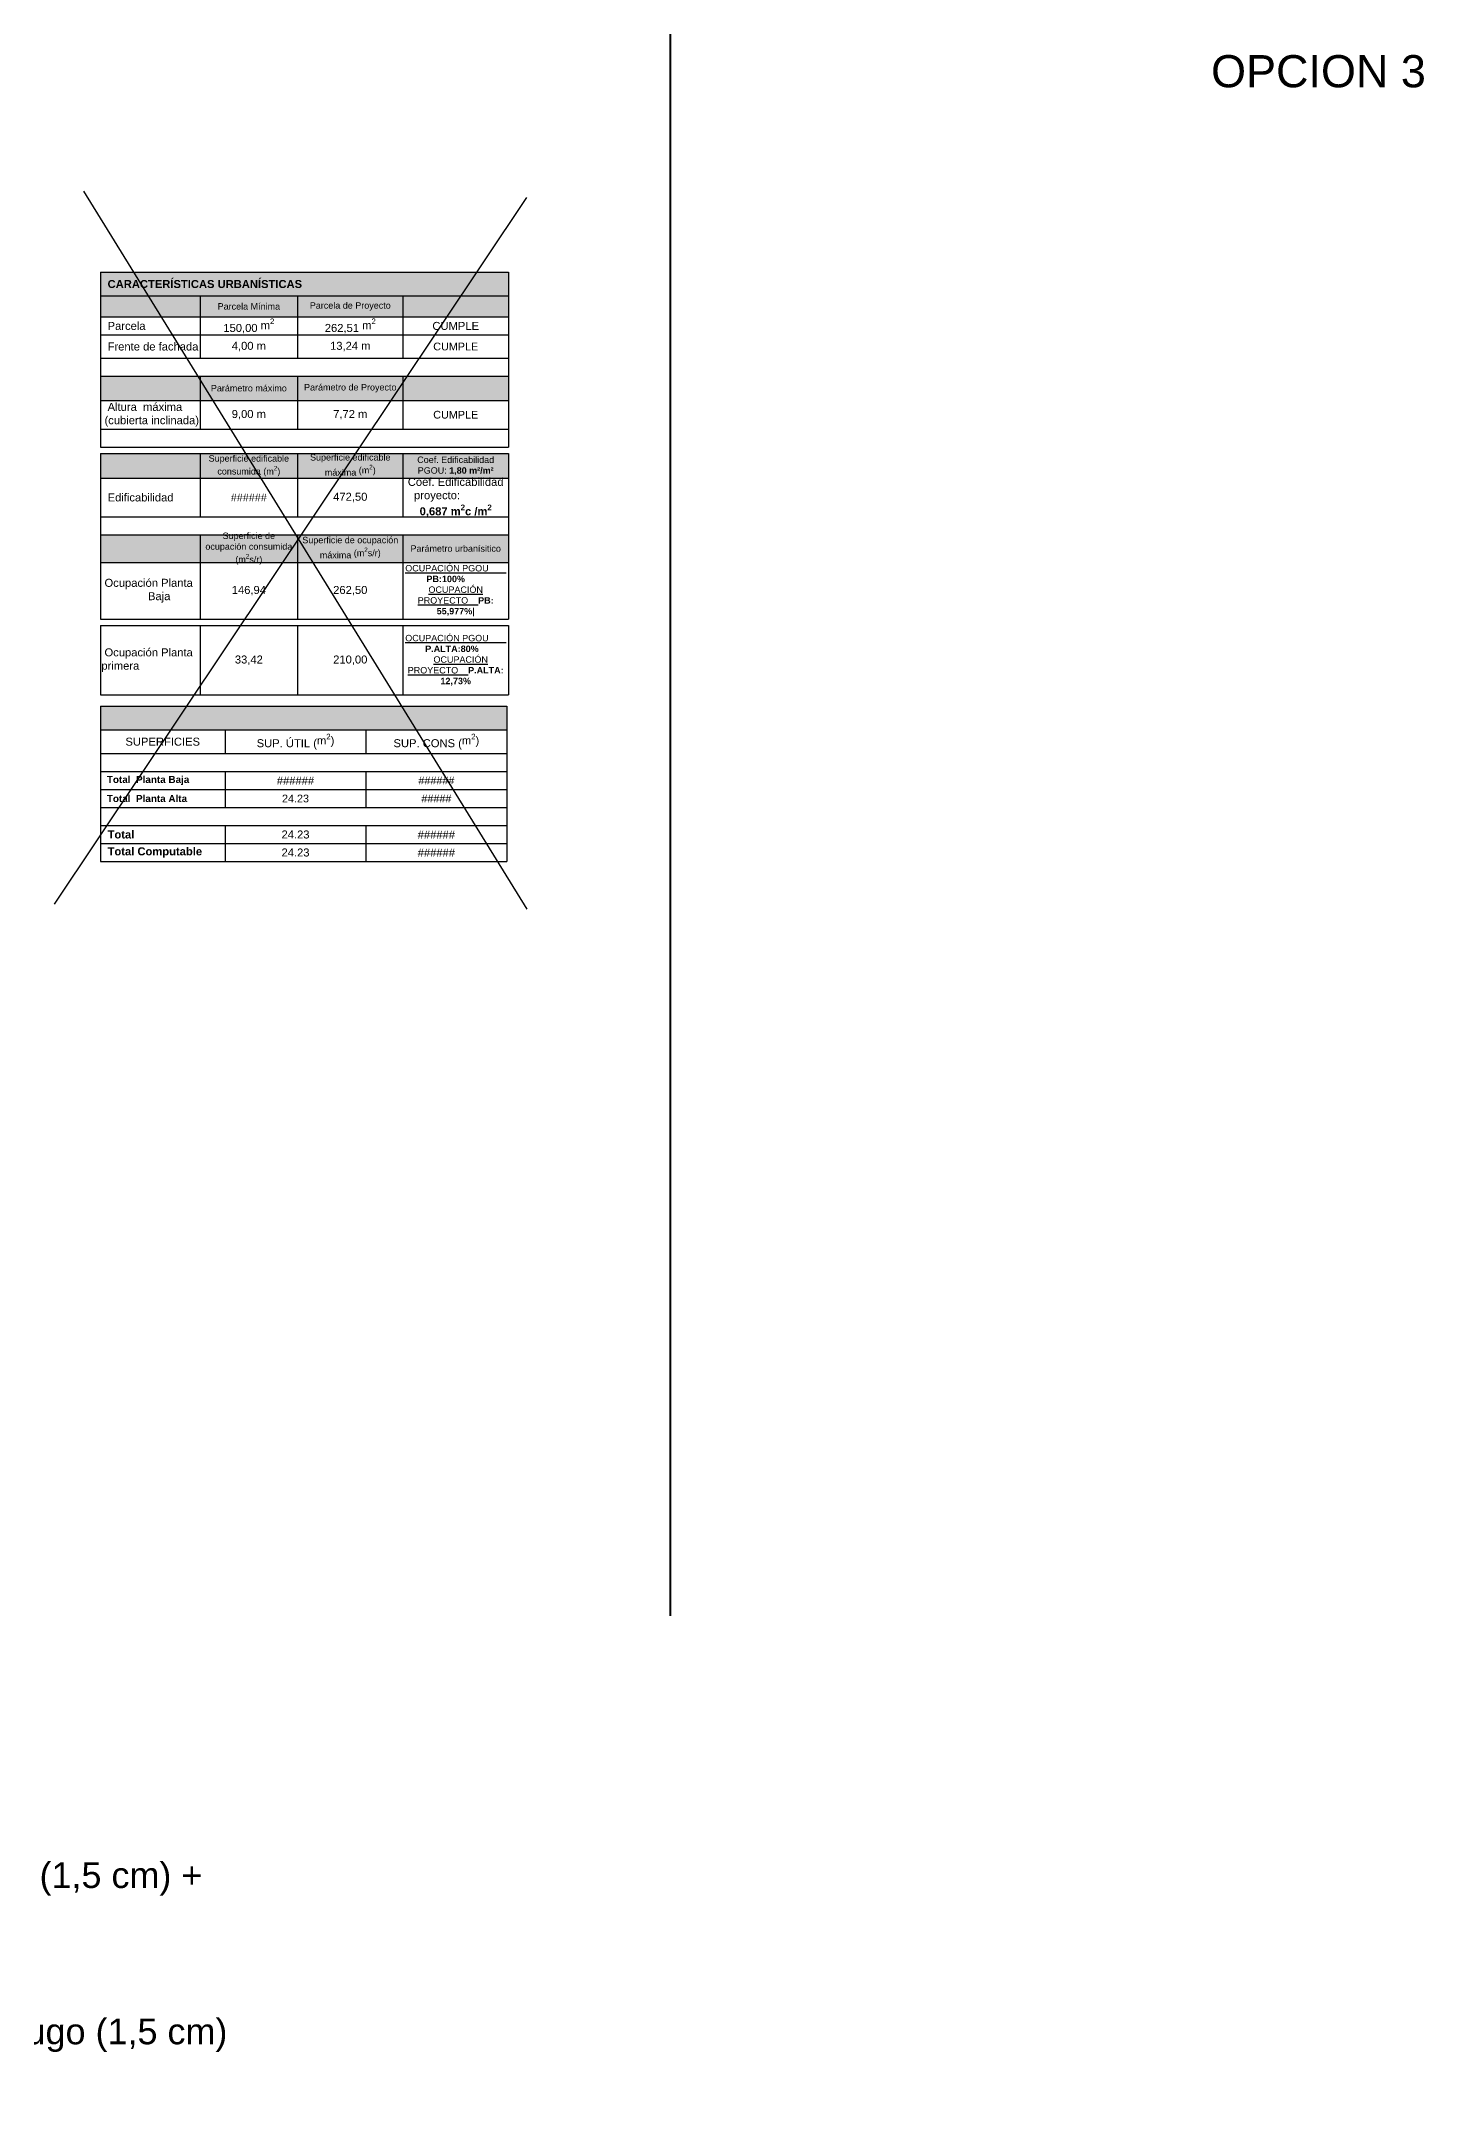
# Model space of a CAD drawing. Header units: metres. Extents: x -92 to 671, y -42 to 91.
# Drawn here: x -30.71 to -9.22, y 4.85 to 36.78 of the extents above; entities that cross this region are included whole.
import ezdxf

# ---------------------------------------------------------------- set-up
doc = ezdxf.new("R2010")
doc.units = ezdxf.units.M
doc.layers.add('01Sup. útiles', color=3, linetype='Continuous', true_color=0x00ff00, plot=False)
doc.layers.add('01Texto', color=4, linetype='Continuous')
doc.layers.add('01Texto 1', color=220, linetype='Continuous')
doc.layers.add('02Albañilería', color=7, linetype='Continuous', lineweight=30)
doc.styles.add('ARIAL', font='arial.ttf')
doc.styles.get("Standard").update_dxf_attribs({"font": 'arial.ttf'})

# ---------------------------------------------------------------- blocks, each defined once
blk = doc.blocks.new('*T66')
at = {"layer": '01Texto', "color": 0, "linetype": 'ByBlock', "lineweight": -2, "transparency": 16777216}
for p, q in [((0, 0), (6.34, 0)), ((0, 0), (0, -2.716)), ((6.34, 0), (6.34, -2.716)), ((0, -0.366), (6.34, -0.366)), ((1.55, -0.366), (1.55, -1.335)), ((3.063, -0.366), (3.063, -1.335)), ((4.701, -0.366), (4.701, -1.335)), ((0, -0.694), (6.34, -0.694)), ((0, -0.973), (6.34, -0.973)), ((0, -1.335), (6.34, -1.335)), ((0, -1.614), (6.34, -1.614)), ((1.55, -1.614), (1.55, -2.437)), ((3.063, -1.614), (3.063, -2.437)), ((4.701, -1.614), (4.701, -2.437)), ((0, -1.99), (6.34, -1.99)), ((0, -2.437), (6.34, -2.437)), ((0, -2.716), (6.34, -2.716)), ((0, -2.816), (6.34, -2.816)), ((0, -2.816), (0, -5.39)), ((1.55, -2.816), (1.55, -3.8)), ((3.063, -2.816), (3.063, -3.8)), ((4.701, -2.816), (4.701, -3.8)), ((6.34, -2.816), (6.34, -5.39)), ((0, -3.2), (6.34, -3.2)), ((0, -3.8), (6.34, -3.8)), ((0, -4.079), (6.34, -4.079)), ((1.55, -4.079), (1.55, -5.39)), ((3.063, -4.079), (3.063, -5.39)), ((4.701, -4.079), (4.701, -5.39)), ((0, -4.509), (6.34, -4.509)), ((0, -5.39), (6.34, -5.39)), ((0, -5.49), (6.34, -5.49)), ((0, -5.49), (0, -6.57)), ((1.55, -5.49), (1.55, -6.57)), ((3.063, -5.49), (3.063, -6.57)), ((4.701, -5.49), (4.701, -6.57)), ((6.34, -5.49), (6.34, -6.57)), ((0, -6.57), (6.34, -6.57))]:
    blk.add_line(p, q, dxfattribs=at)
at = {"layer": '01Texto', "color": 254, "true_color": 0xe8e8e8, "transparency": 16777216}
for points in [[(0, 0), (0, -0.366), (6.34, 0), (6.34, -0.366)], [(0, -0.366), (0, -0.694), (1.55, -0.366), (1.55, -0.694)], [(1.55, -0.366), (1.55, -0.694), (3.063, -0.366), (3.063, -0.694)], [(3.063, -0.366), (3.063, -0.694), (4.701, -0.366), (4.701, -0.694)], [(4.701, -0.366), (4.701, -0.694), (6.34, -0.366), (6.34, -0.694)], [(0, -1.614), (0, -1.99), (1.55, -1.614), (1.55, -1.99)], [(1.55, -1.614), (1.55, -1.99), (3.063, -1.614), (3.063, -1.99)], [(3.063, -1.614), (3.063, -1.99), (4.701, -1.614), (4.701, -1.99)], [(4.701, -1.614), (4.701, -1.99), (6.34, -1.614), (6.34, -1.99)], [(0, -2.816), (0, -3.2), (1.55, -2.816), (1.55, -3.2)], [(1.55, -2.816), (1.55, -3.2), (3.063, -2.816), (3.063, -3.2)], [(3.063, -2.816), (3.063, -3.2), (4.701, -2.816), (4.701, -3.2)], [(4.701, -2.816), (4.701, -3.2), (6.34, -2.816), (6.34, -3.2)], [(0, -4.079), (0, -4.509), (1.55, -4.079), (1.55, -4.509)], [(1.55, -4.079), (1.55, -4.509), (3.063, -4.079), (3.063, -4.509)], [(3.063, -4.079), (3.063, -4.509), (4.701, -4.079), (4.701, -4.509)], [(4.701, -4.079), (4.701, -4.509), (6.34, -4.079), (6.34, -4.509)]]:
    blk.add_solid(points, dxfattribs=at)
at = {"layer": '01Texto', "color": 0, "transparency": 16777216}
for s, insert, char_height, width, attachment_point in [('{\\fArial|b1|i0|c0|p34;\\C256;\\c0;  CARACTERÍSTICAS URBANÍSTICAS}', (0.015, -0.183), 0.1244, 6.31035, 4), ('CUMPLE', (5.52, -0.834), 0.1244, 1.60902, 5), ('CUMPLE', (5.52, -1.154), 0.12, 1.60902, 5), ('CUMPLE', (5.52, -2.214), 0.12, 1.60902, 5), ('######', (2.306, -3.5), 0.12, 1.48382, 5), ('{\\LOCUPACIÓN PGOU}               {\\fArial|b1|i0|c0|p34;  PB:100%                 \\fArial|b0|i0|c0|p34;\\LOCUPACIÓN PROYECTO\\fArial|b1|i0|c0|p34;\\l    PB: 55,977%| }', (5.52, -4.949), 0.1, 1.60902, 5)]:
    blk.add_mtext(s, dxfattribs=dict(at, insert=insert, char_height=char_height, width=width, attachment_point=attachment_point))
at = {"layer": '01Texto', "color": 0, "transparency": 16777216, "style": 'ARIAL'}
for s, insert, char_height, width, attachment_point in [('Parcela Mínima ', (2.306, -0.53), 0.1, 1.48382, 5), ('\\A1;Parcela de Proyecto  ', (3.882, -0.53), 0.1, 1.60902, 5), ('  Parcela', (0.015, -0.834), 0.1244, 1.52065, 4), ('150,00 {\\A1;m\\H0.7x;\\S2^ ;}', (2.306, -0.834), 0.12443, 1.48382, 5), ('262,51 {\\A1;m\\H0.7x;\\S2^ ;}', (3.882, -0.834), 0.12443, 1.60902, 5), ('  Frente de fachada', (0.015, -1.154), 0.12443, 1.52065, 4), ('4,00 m', (2.306, -1.154), 0.1244, 1.48382, 5), ('13,24 m', (3.882, -1.154), 0.1244, 1.60902, 5), ('Parámetro máximo', (2.306, -1.802), 0.1, 1.48382, 5), ('Parámetro de Proyecto', (3.882, -1.802), 0.1, 1.60902, 5), ('  Altura  máxima       (cubierta inclinada)', (0.015, -2.214), 0.12443, 1.52065, 4), ('9,00 m', (2.306, -2.214), 0.1244, 1.48382, 5), ('7,72 m', (3.882, -2.214), 0.1244, 1.60902, 5), ('\\A1;Superficie edificable consumida (m{\\H0.7x;\\S2^ ;})', (2.306, -3.008), 0.1, 1.48382, 5), ('Superficie edificable máxima {\\A1;(m\\H0.7x;\\S2^ ;\\H1.42857x;)}', (3.882, -3.008), 0.1, 1.60902, 5), ('Coef. Edificabilidad PGOU: {\\fArial|b1|i0|c0|p34;1,80 m²/m²}', (5.52, -3.008), 0.1, 1.60902, 5), ('\\A1;Coef. Edificabilidad proyecto:             {\\fArial|b1|i0|c0|p34;0,687 m\\H0.7x;\\S2^ ;\\H1.42857x;c /m\\H0.7x;\\S2^ ;\\H1.42857x; }', (5.52, -3.5), 0.124429, 1.60902, 5), ('  Edificabilidad', (0.015, -3.5), 0.12443, 1.52065, 4), ('472,50', (3.882, -3.5), 0.1244, 1.60902, 5), ('Superficie de ocupación consumida {\\A1;(m\\H0.7x;\\S2^ ;\\H1.42857x;s/r)}', (2.306, -4.294), 0.1, 1.48382, 5), ('Superficie de ocupación máxima {\\A1;(m\\H0.7x;\\S2^ ;\\H1.42857x;s/r\\H1x;)}', (3.882, -4.294), 0.1, 1.60902, 5), ('Parámetro urbanísitico ', (5.52, -4.294), 0.1, 1.60902, 5), (' Ocupación Planta                  Baja', (0.015, -4.949), 0.12443, 1.52065, 4), ('146,94', (2.306, -4.949), 0.1244, 1.48382, 5), ('262,50', (3.882, -4.949), 0.1244, 1.60902, 5), ('{\\LOCUPACIÓN PGOU}               {\\fArial|b1|i0|c0|p34;  P.ALTA:80%                 \\fArial|b0|i0|c0|p34;\\LOCUPACIÓN PROYECTO\\fArial|b1|i0|c0|p34;\\l    P.ALTA: 12,73% }', (5.52, -6.03), 0.1, 1.60902, 5), (' Ocupación Planta   primera', (0.015, -6.03), 0.12443, 1.52065, 4), ('33,42', (2.306, -6.03), 0.1244, 1.48382, 5), ('210,00', (3.882, -6.03), 0.1244, 1.60902, 5)]:
    blk.add_mtext(s, dxfattribs=dict(at, insert=insert, char_height=char_height, width=width, attachment_point=attachment_point))
blk = doc.blocks.new('*T68')
at = {"layer": '01Texto', "color": 0, "linetype": 'ByBlock', "lineweight": -2, "transparency": 16777216}
for p, q in [((0, 0), (6.315, 0)), ((0, 0), (0, -2.414)), ((6.315, 0), (6.315, -2.414)), ((0, -0.367), (6.315, -0.367)), ((1.936, -0.367), (1.936, -0.735)), ((4.126, -0.367), (4.126, -0.735)), ((0, -0.735), (6.315, -0.735)), ((0, -1.015), (6.315, -1.015)), ((1.936, -1.015), (1.936, -1.574)), ((4.126, -1.015), (4.126, -1.574)), ((0, -1.295), (6.315, -1.295)), ((0, -1.574), (6.315, -1.574)), ((0, -1.854), (6.315, -1.854)), ((1.936, -1.854), (1.936, -2.414)), ((4.126, -1.854), (4.126, -2.414)), ((0, -2.134), (6.315, -2.134)), ((0, -2.414), (6.315, -2.414))]:
    blk.add_line(p, q, dxfattribs=at)
at = {"layer": '01Texto', "color": 254, "true_color": 0xe8e8e8, "transparency": 16777216}
blk.add_solid([(0, 0), (0, -0.367), (6.315, 0), (6.315, -0.367)], dxfattribs=at)
at = {"layer": '01Texto', "color": 0, "transparency": 16777216, "style": 'ARIAL'}
for s, insert, char_height, width, attachment_point in [('SUPERFICIES', (0.968, -0.551), 0.12443, 1.90721, 5), ('SUP. ÚTIL ({\\A1;m\\H0.7x;\\S2^ ;\\H1.42857x;)}', (3.031, -0.551), 0.12443, 2.16, 5), ('SUP. CONS ({\\A1;m\\H0.7x;\\S2^ ;\\H1.42857x;)}', (5.22, -0.551), 0.12443, 2.16, 5), ('{\\fArial|b1|i0|c0|p34;  Total  Planta Baja}', (0.015, -1.155), 0.11, 1.90721, 4), ('{\\fArial|b1|i0|c0|p34;  Total  Planta Alta}', (0.015, -1.435), 0.11, 1.90721, 4), (' {\\fArial|b1|i0|c0|p34; Total   }', (0.015, -1.994), 0.12443, 1.90721, 4), ('{\\fArial|b1|i0|c0|p34;  Total Computable}', (0.015, -2.274), 0.12443, 1.90721, 4)]:
    blk.add_mtext(s, dxfattribs=dict(at, insert=insert, char_height=char_height, width=width, attachment_point=attachment_point))
at = {"layer": '01Texto', "color": 0, "transparency": 16777216, "width": 2.16, "attachment_point": 5}
for s, insert, char_height in [('######', (3.031, -1.155), 0.1244), ('######', (5.22, -1.155), 0.12), ('24.23', (3.031, -1.435), 0.12), ('#####', (5.22, -1.435), 0.12), ('24.23', (3.031, -1.994), 0.1244), ('24.23', (3.031, -2.274), 0.1244), ('######', (5.22, -1.994), 0.1244), ('######', (5.22, -2.274), 0.1244)]:
    blk.add_mtext(s, dxfattribs=dict(at, insert=insert, char_height=char_height))
blk = doc.blocks.new('*T862')
at = {"layer": '01Texto', "color": 0, "linetype": 'ByBlock', "lineweight": -2, "transparency": 16777216}
for p, q in [((0, 0), (6.34, 0)), ((0, 0), (0, -2.574)), ((1.55, 0), (1.55, -0.984)), ((3.063, 0), (3.063, -0.984)), ((4.701, 0), (4.701, -0.984)), ((6.34, 0), (6.34, -2.574)), ((0, -0.384), (6.34, -0.384)), ((0, -0.984), (6.34, -0.984)), ((0, -1.263), (6.34, -1.263)), ((1.55, -1.263), (1.55, -2.574)), ((3.063, -1.263), (3.063, -2.574)), ((4.701, -1.263), (4.701, -2.574)), ((0, -1.693), (6.34, -1.693)), ((0, -2.574), (6.34, -2.574))]:
    blk.add_line(p, q, dxfattribs=at)
at = {"layer": '01Texto', "color": 254, "true_color": 0xe8e8e8, "transparency": 16777216}
for points in [[(0, 0), (0, -0.384), (1.55, 0), (1.55, -0.384)], [(1.55, 0), (1.55, -0.384), (3.063, 0), (3.063, -0.384)], [(3.063, 0), (3.063, -0.384), (4.701, 0), (4.701, -0.384)], [(4.701, 0), (4.701, -0.384), (6.34, 0), (6.34, -0.384)], [(0, -1.263), (0, -1.693), (1.55, -1.263), (1.55, -1.693)], [(1.55, -1.263), (1.55, -1.693), (3.063, -1.263), (3.063, -1.693)], [(3.063, -1.263), (3.063, -1.693), (4.701, -1.263), (4.701, -1.693)], [(4.701, -1.263), (4.701, -1.693), (6.34, -1.263), (6.34, -1.693)]]:
    blk.add_solid(points, dxfattribs=at)
at = {"layer": '01Texto', "color": 0, "transparency": 16777216, "style": 'ARIAL'}
for s, insert, char_height, width, attachment_point in [('\\A1;Superficie edificable consumida (m{\\H0.7x;\\S2^ ;})', (2.306, -0.192), 0.1, 1.48382, 5), ('Superficie edificable máxima {\\A1;(m\\H0.7x;\\S2^ ;\\H1.42857x;)}', (3.882, -0.192), 0.1, 1.60902, 5), ('Coef. Edificabilidad PGOU: {\\fArial|b1|i0|c0|p34;1,80 m²/m²}', (5.52, -0.192), 0.1, 1.60902, 5), ('  Edificabilidad', (0.015, -0.684), 0.12443, 1.52065, 4), ('472,50', (3.882, -0.684), 0.1244, 1.60902, 5), ('\\A1;Coef. Edificabilidad proyecto:             {\\fArial|b1|i0|c0|p34;0,687 m\\H0.7x;\\S2^ ;\\H1.42857x;c /m\\H0.7x;\\S2^ ;\\H1.42857x; }', (5.52, -0.684), 0.124429, 1.60902, 5), ('Superficie de ocupación consumida {\\A1;(m\\H0.7x;\\S2^ ;\\H1.42857x;s/r)}', (2.306, -1.478), 0.1, 1.48382, 5), ('Superficie de ocupación máxima {\\A1;(m\\H0.7x;\\S2^ ;\\H1.42857x;s/r\\H1x;)}', (3.882, -1.478), 0.1, 1.60902, 5), ('Parámetro urbanísitico ', (5.52, -1.478), 0.1, 1.60902, 5), (' Ocupación Planta                  Baja', (0.015, -2.133), 0.12443, 1.52065, 4), ('146,94', (2.306, -2.133), 0.1244, 1.48382, 5), ('262,50', (3.882, -2.133), 0.1244, 1.60902, 5)]:
    blk.add_mtext(s, dxfattribs=dict(at, insert=insert, char_height=char_height, width=width, attachment_point=attachment_point))
at = {"layer": '01Texto', "color": 0, "transparency": 16777216, "attachment_point": 5}
for s, insert, char_height, width in [('######', (2.306, -0.684), 0.12, 1.48382), ('{\\LOCUPACIÓN PGOU}               {\\fArial|b1|i0|c0|p34;  PB:100%                 \\fArial|b0|i0|c0|p34;\\LOCUPACIÓN PROYECTO\\fArial|b1|i0|c0|p34;\\l    PB: 55,977%| }', (5.52, -2.133), 0.1, 1.60902)]:
    blk.add_mtext(s, dxfattribs=dict(at, insert=insert, char_height=char_height, width=width))
blk = doc.blocks.new('*T863')
at = {"layer": '01Texto', "color": 0, "linetype": 'ByBlock', "lineweight": -2, "transparency": 16777216}
for p, q in [((0, 0), (6.34, 0)), ((0, 0), (0, -1.08)), ((1.55, 0), (1.55, -1.08)), ((3.063, 0), (3.063, -1.08)), ((4.701, 0), (4.701, -1.08)), ((6.34, 0), (6.34, -1.08)), ((0, -1.08), (6.34, -1.08))]:
    blk.add_line(p, q, dxfattribs=at)
at = {"layer": '01Texto', "color": 0, "transparency": 16777216, "style": 'ARIAL'}
for s, insert, char_height, width, attachment_point in [('{\\LOCUPACIÓN PGOU}               {\\fArial|b1|i0|c0|p34;  P.ALTA:80%                 \\fArial|b0|i0|c0|p34;\\LOCUPACIÓN PROYECTO\\fArial|b1|i0|c0|p34;\\l    P.ALTA: 12,73% }', (5.52, -0.54), 0.1, 1.60902, 5), (' Ocupación Planta   primera', (0.015, -0.54), 0.12443, 1.52065, 4), ('33,42', (2.306, -0.54), 0.1244, 1.48382, 5), ('210,00', (3.882, -0.54), 0.1244, 1.60902, 5)]:
    blk.add_mtext(s, dxfattribs=dict(at, insert=insert, char_height=char_height, width=width, attachment_point=attachment_point))

msp = doc.modelspace()

# ---------------------------------------------------------------- linework, layer by layer
at = {"layer": '01Sup. útiles'}
for p, q in [((-30.498, 23.358), (-23.158, 34.343)), ((-30.046, 34.441), (-23.158, 23.28))]:
    msp.add_line(p, q, dxfattribs=at)
at = {"layer": '01Texto 1', "lineweight": 40}
msp.add_lwpolyline([(-20.932, 63.067), (-20.932, 12.296)], dxfattribs=at)
msp.add_lwpolyline([(-20.932, 63.067), (-20.932, 12.296)], dxfattribs=at)

# ---------------------------------------------------------------- block references
for name, p in [('*T66', (-29.784, 33.181)), ('*T862', (-29.784, 30.365)), ('*T863', (-29.784, 27.691)), ('*T68', (-29.784, 26.436))]:
    msp.add_blockref(name, p)

# ---------------------------------------------------------------- texts
at = {"layer": '01Texto 1', "insert": (-12.527, 36.557), "char_height": 0.5, "attachment_point": 1}
msp.add_mtext_dynamic_manual_height_columns('{\\C6;\\c16711935;OPCION 3}', width=28.52581, gutter_width=12.5, heights=[0], dxfattribs=at)
at = {"layer": '02Albañilería', "color": 24, "char_height": 0.4, "attachment_point": 1}
for s, insert in [('\\A1;{\\fArial|b1|i0|c0|p34;\\C256;TABIQUERÍA T1\\fArial|b0|i0|c0|p34; (e =10 cm) - Pared de entramado autoportante de PYL tipo N (1,5 cm) + aislante de lana de vidrio (7 cm) + PYL tipo N (1,5 cm)}', (-50.497, 8.467)), ('\\A1;{\\fArial|b1|i0|c0|p34;\\C256;TABIQUERÍA T2\\fArial|b0|i0|c0|p34; (e =10 cm) - Pared de entramado autoportante de PYL hidrófugo (1,5 cm) + aislante de lana de vidrio (7 cm) + PYL tipo N (1,5 cm)}', (-50.497, 6.038))]:
    msp.add_mtext_dynamic_manual_height_columns(s, width=22.87512, gutter_width=1, heights=[1.844], dxfattribs=dict(at, insert=insert))

doc.saveas('drawing.dxf')
